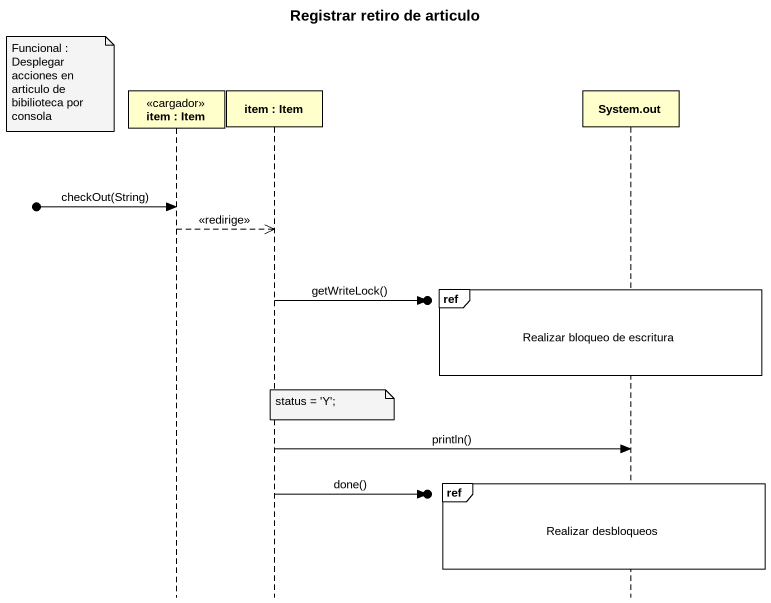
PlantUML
@startuml
title Registrar retiro de articulo
hide footbox
participant "item : Item" as item <<cargador>>
participant "item : Item" as item_2
participant "System.out" as System_out

note left of item : Funcional : Desplegar acciones en articulo de bibilioteca por consola
[o-> item : checkOut(String)
item -->> item_2 : <<redirige>>
ref over System_out : Realizar bloqueo de escritura
item_2 ->o] : getWriteLock()
note over item_2 : status = 'Y';
item_2 -> System_out : println()
ref over System_out : Realizar desbloqueos
item_2 ->o] : done()
@enduml
